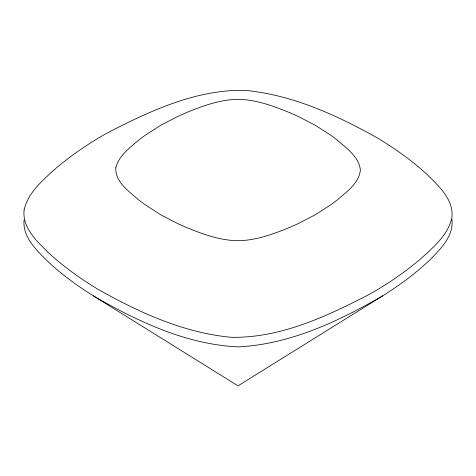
<?xml version="1.0" encoding="UTF-8"?>
<svg xmlns="http://www.w3.org/2000/svg" width="476" height="476" viewBox="0 0 476 476"><rect width="100%" height="100%" fill="white"/><g stroke="black" fill="none" stroke-linecap="round" stroke-linejoin="round"><path stroke-width="0.71" d="M24.056 219.96C22.431 237.798 37.402 251.066 48.903 262.526C62.57 275.063 77.636 286.011 93.332 295.858L238 385.846L382.668 295.858C399.685 285.148 416.036 273.218 430.536 259.253C441.026 248.537 453.973 235.674 451.891 219.305M382.668 295.858C338.406 321.425 289.825 344.422 238 346.873C186.175 344.422 137.594 321.425 93.332 295.858M24.109 209.922C22.057 228.016 37.253 241.57 48.903 253.143C63.903 266.869 80.527 278.752 97.901 289.271C139.081 312.464 183.694 332.867 231.253 337.305C280.168 338.21 326.108 316.629 368.68 294.704C386.792 284.612 403.993 272.873 419.868 259.545C432.726 247.782 447.868 235.525 451.891 217.716C453.943 199.623 438.747 186.074 427.097 174.496C412.097 160.775 395.473 148.887 378.099 138.373C336.919 115.174 292.306 94.772 244.747 90.333C195.832 89.428 149.892 111.015 107.32 132.935C89.208 143.026 72.007 154.765 56.132 168.099C43.274 179.863 28.132 192.114 24.109 209.922M115.775 167.808C115.091 182.088 128.936 191.233 138.445 199.718A246.532 142.336 0 0 0 145.382 204.918L160.608 214.712L177.578 223.506A246.532 142.336 0 0 0 186.58 227.51C202.966 234.204 220.085 240.511 238 240.701C255.915 240.511 273.034 234.204 289.42 227.51A246.532 142.336 0 0 0 298.422 223.506L315.392 214.712L330.618 204.912A246.532 142.336 0 0 0 337.555 199.718C346.796 191.62 358.987 183.224 360.397 170.033C358.987 156.836 346.796 148.447 337.555 140.343A246.532 142.336 0 0 0 330.618 135.148L315.392 125.349L298.422 116.561A246.532 142.336 0 0 0 289.42 112.55C273.034 105.862 255.915 99.555 238 99.365C220.085 99.549 202.966 105.862 186.58 112.55A246.532 142.336 0 0 0 177.578 116.561L160.608 125.349L145.382 135.148A246.532 142.336 0 0 0 138.445 140.343C129.52 147.994 118.78 155.83 115.775 167.808"/></g></svg>
